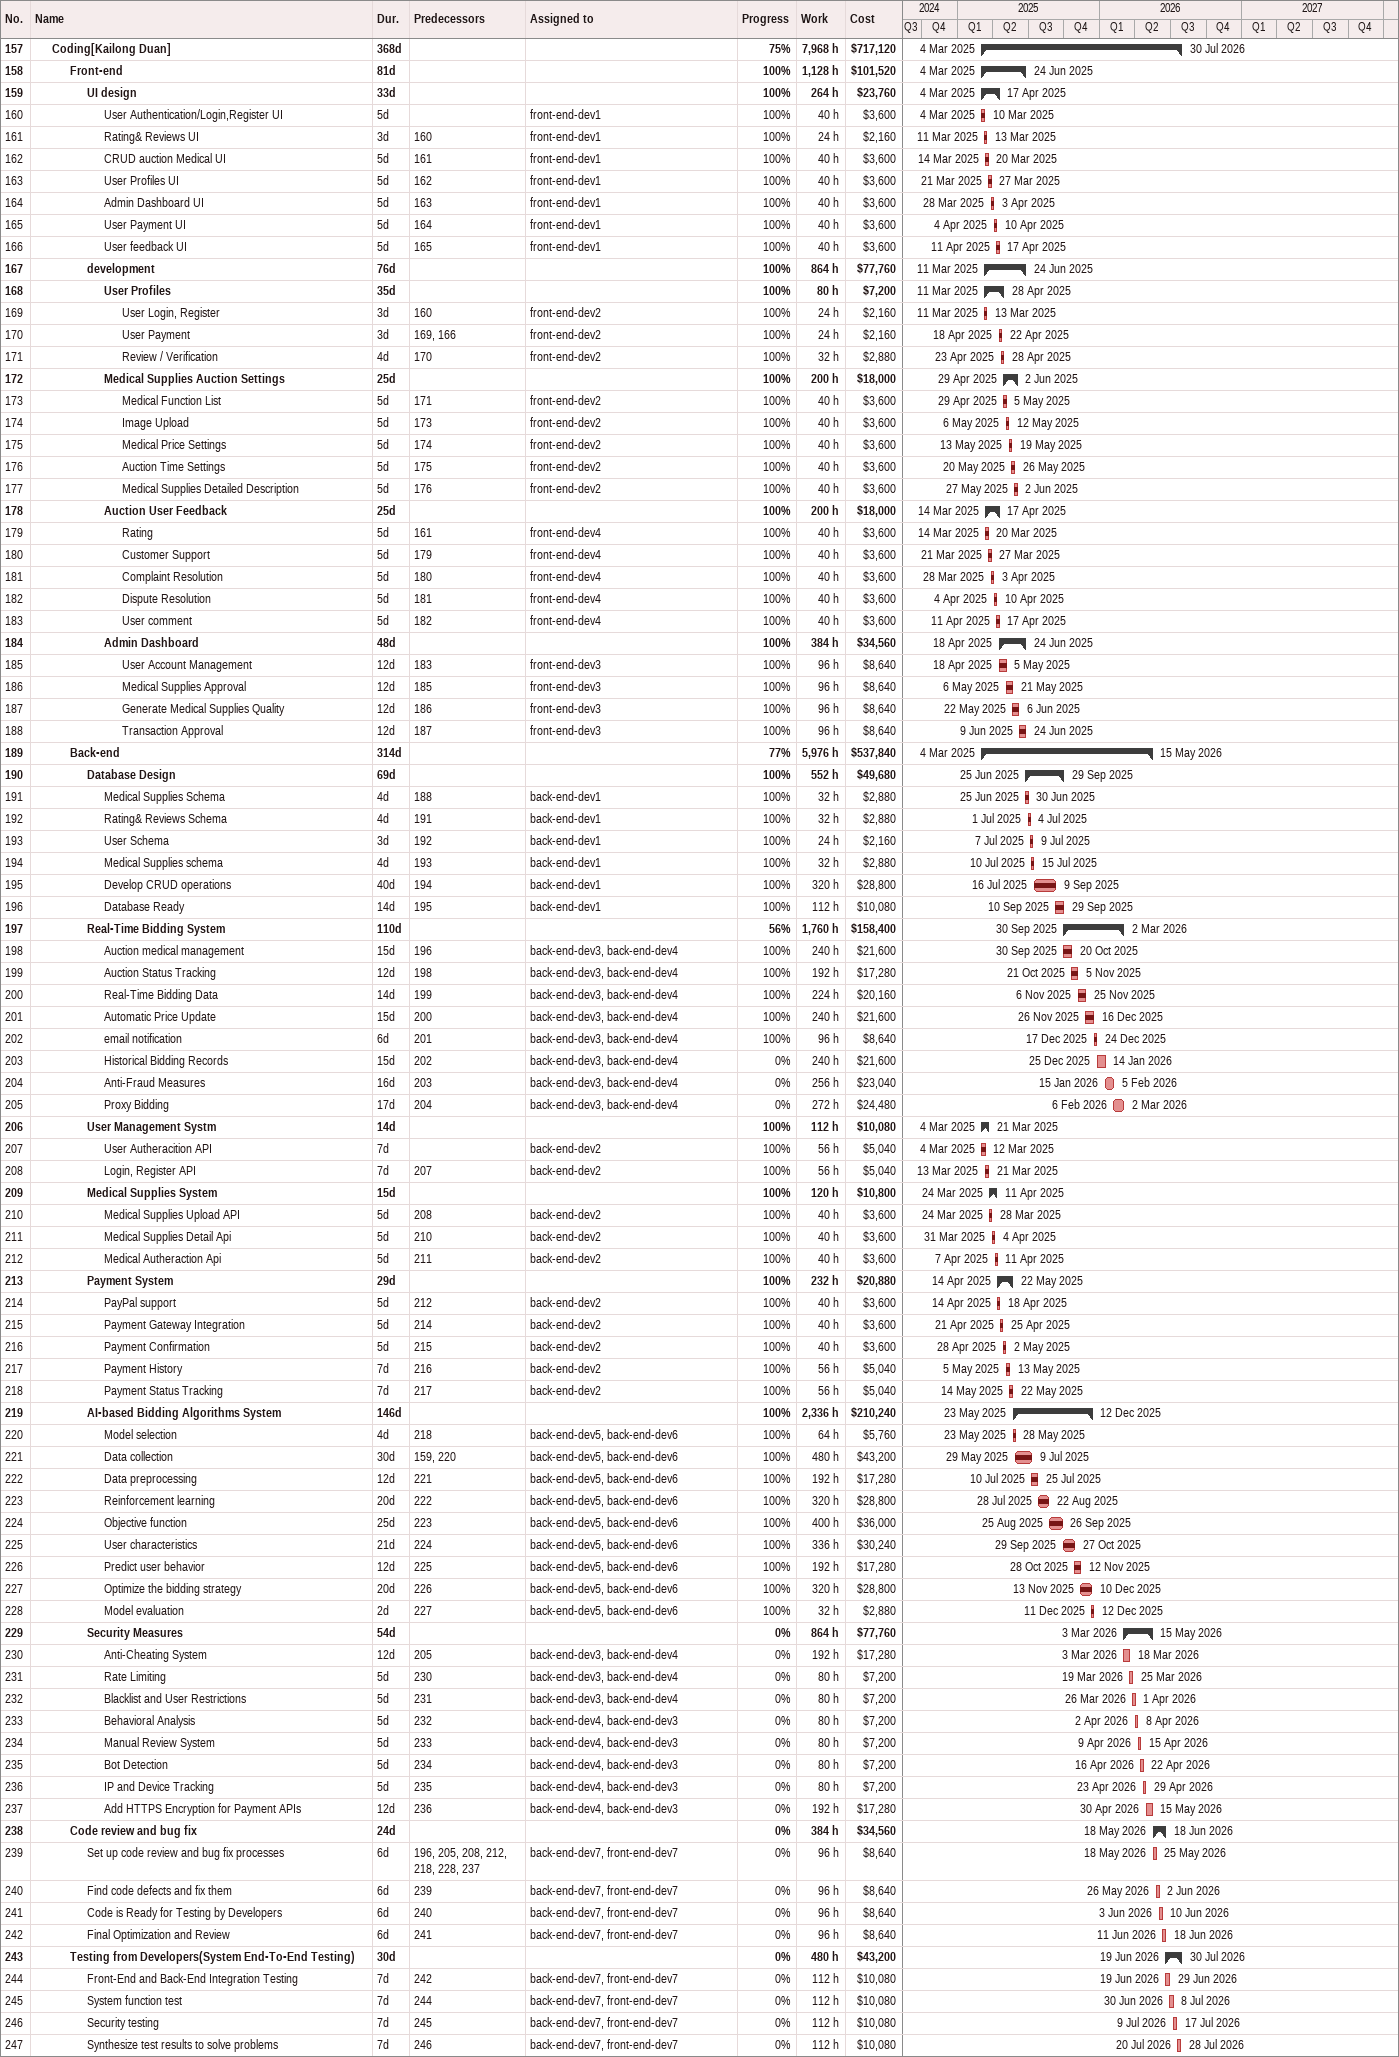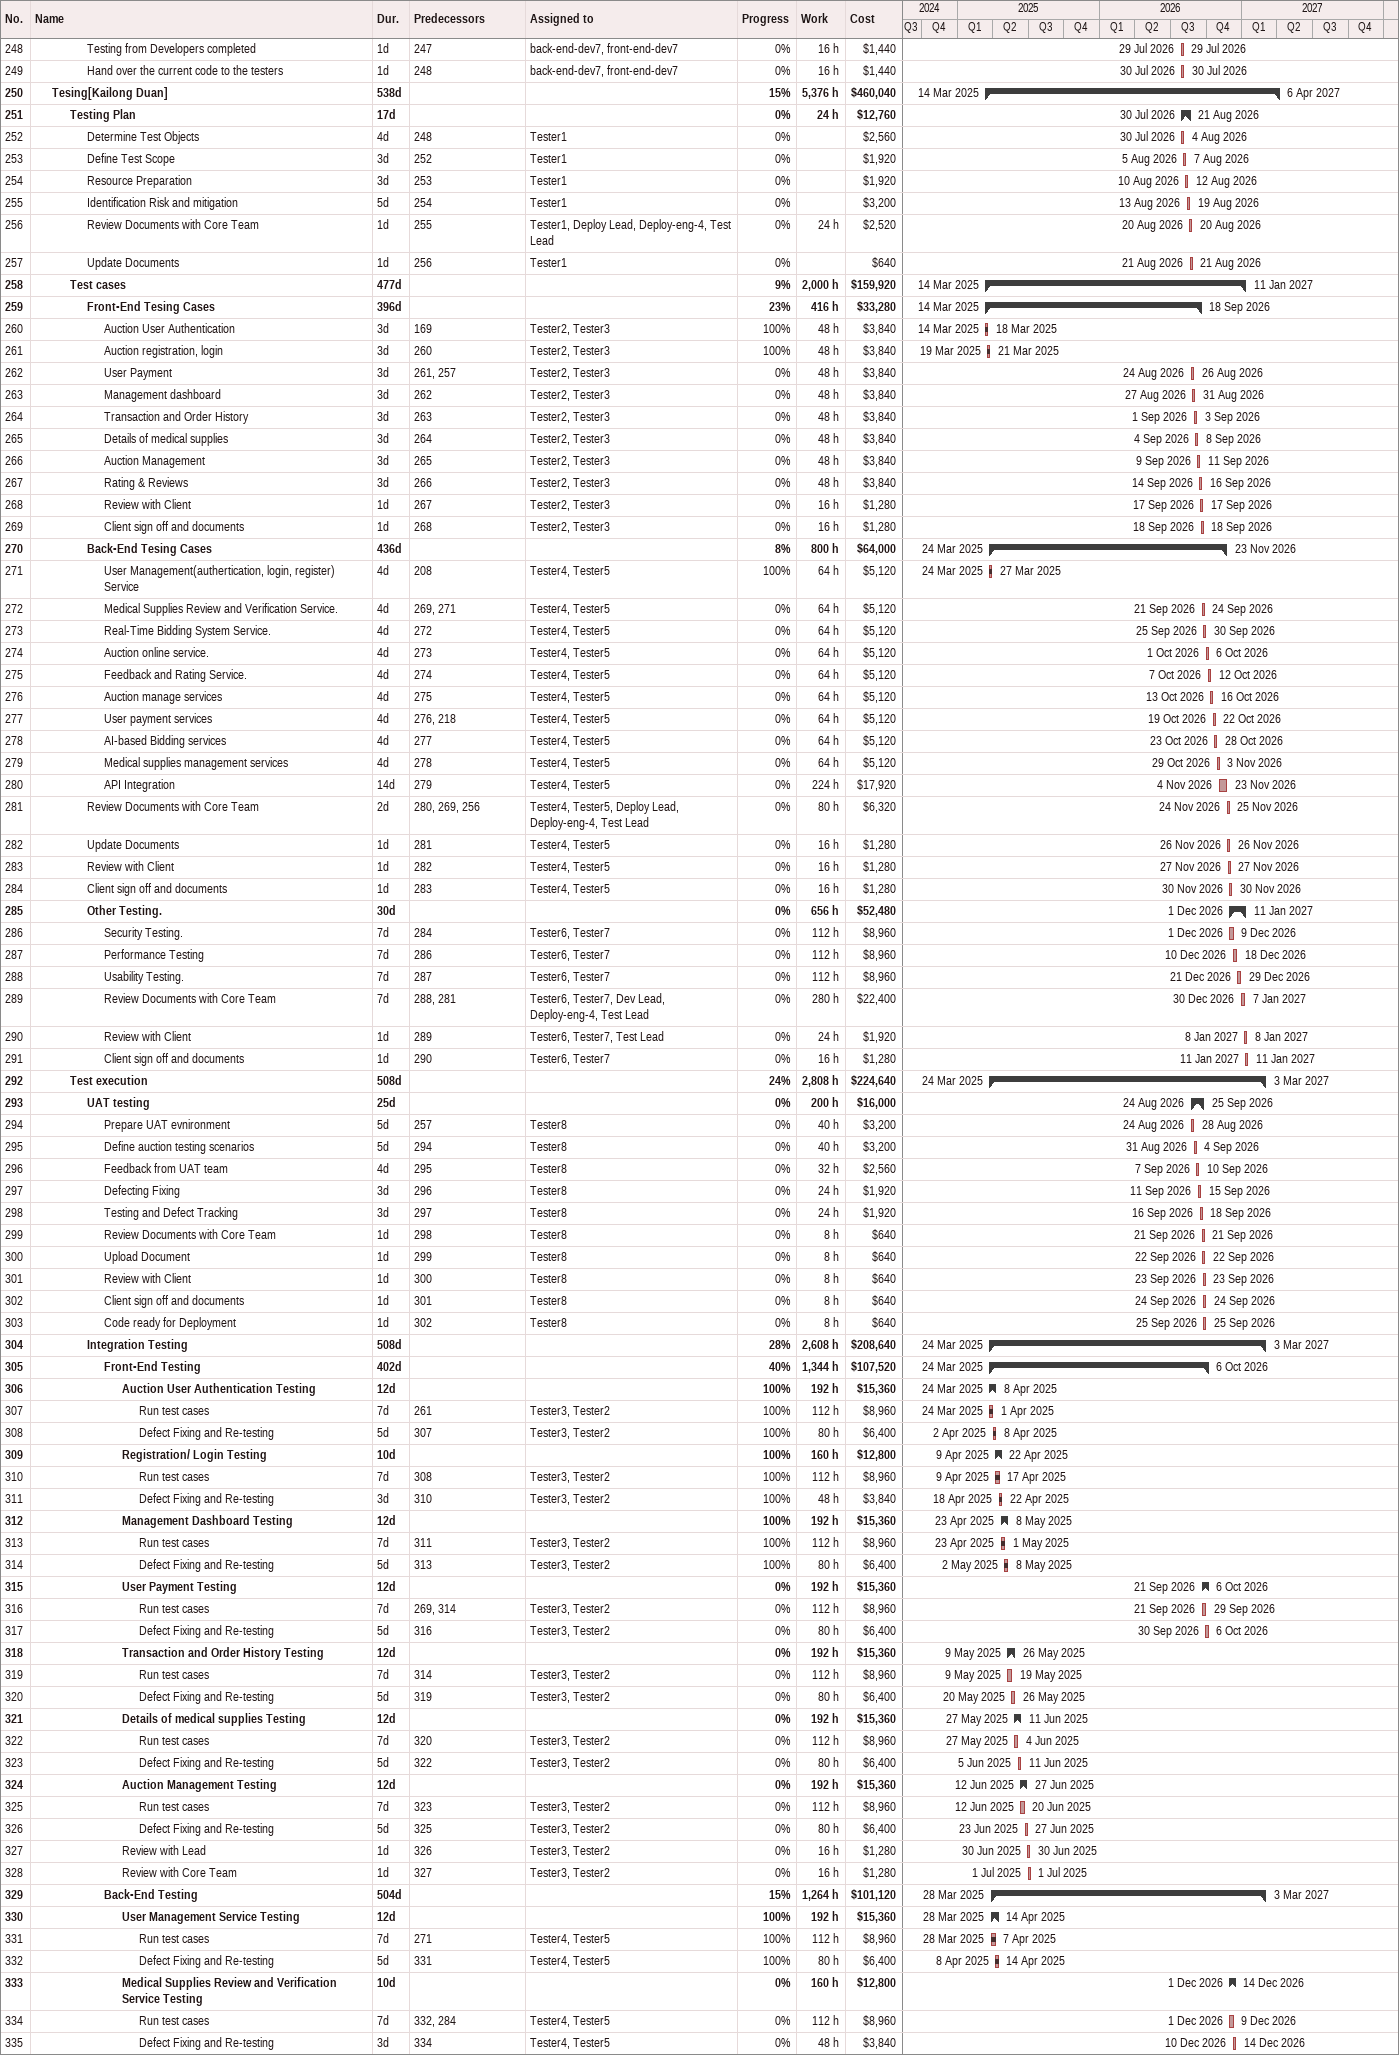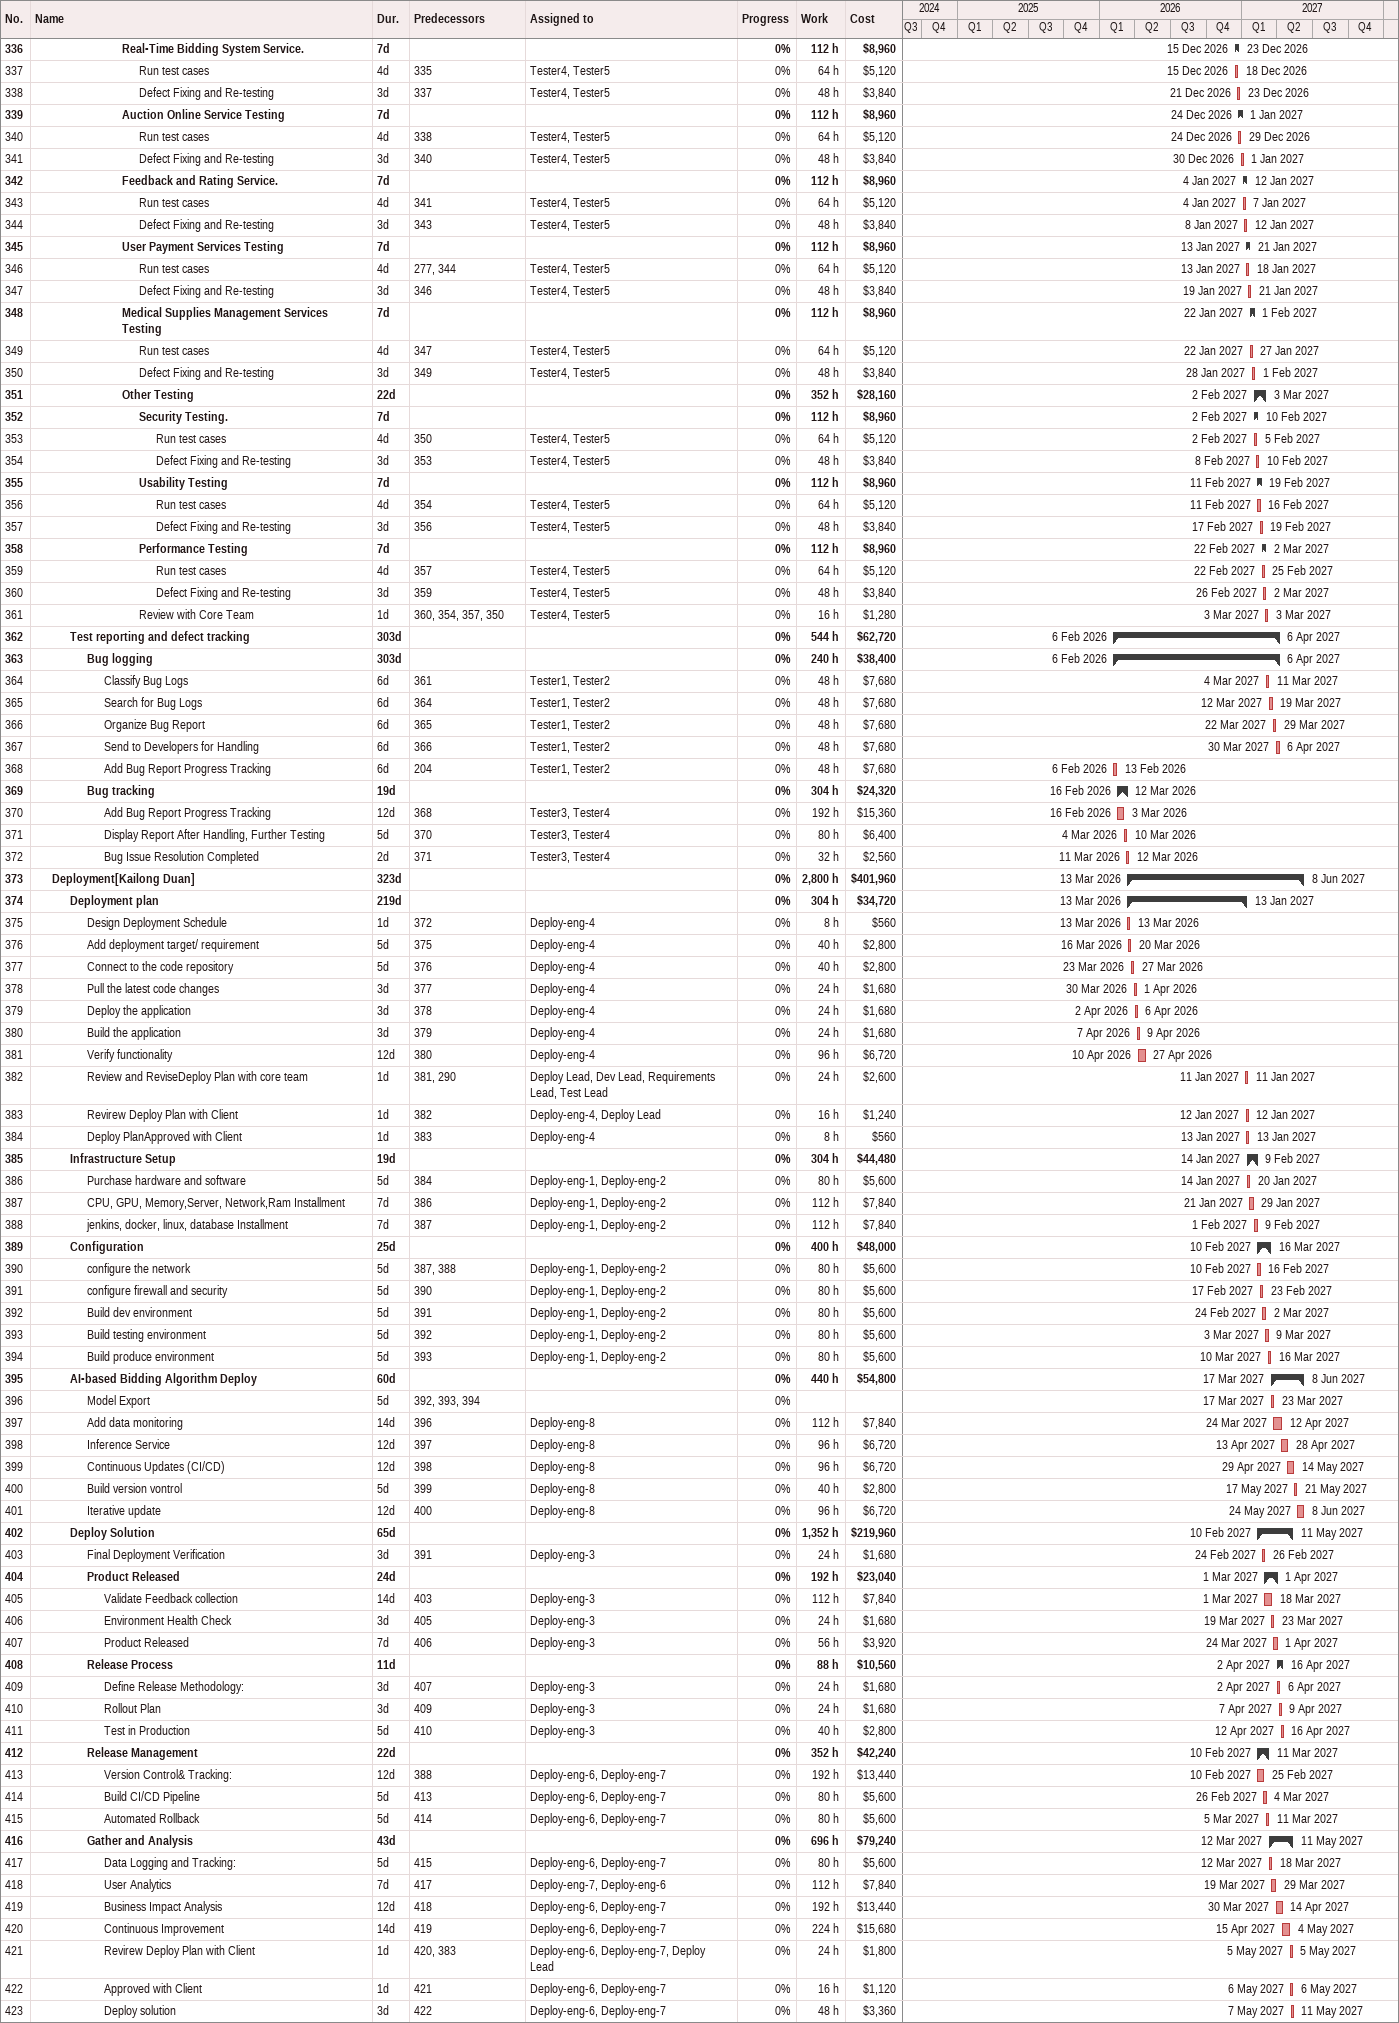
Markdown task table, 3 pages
| ID | Level | Task | Duration | Start | Finish | Predecessors | Resources | % complete | Work (h) | Cost ($) |
|---|---|---|---|---|---|---|---|---|---|---|
| 157 | 2 | **Coding[Kailong Duan]** | 368d | 2025-03-04 | 2026-07-30 |  |  | 75 | 7968 | 717120 |
| 158 | 3 | **Front-end** | 81d | 2025-03-04 | 2025-06-24 |  |  | 100 | 1128 | 101520 |
| 159 | 4 | **UI design** | 33d | 2025-03-04 | 2025-04-17 |  |  | 100 | 264 | 23760 |
| 160 | 5 | User Authentication/Login,Register UI | 5d | 2025-03-04 | 2025-03-10 |  | front-end-dev1 | 100 | 40 | 3600 |
| 161 | 5 | Rating& Reviews UI | 3d | 2025-03-11 | 2025-03-13 | 160 | front-end-dev1 | 100 | 24 | 2160 |
| 162 | 5 | CRUD auction Medical UI | 5d | 2025-03-14 | 2025-03-20 | 161 | front-end-dev1 | 100 | 40 | 3600 |
| 163 | 5 | User Profiles UI | 5d | 2025-03-21 | 2025-03-27 | 162 | front-end-dev1 | 100 | 40 | 3600 |
| 164 | 5 | Admin Dashboard UI | 5d | 2025-03-28 | 2025-04-03 | 163 | front-end-dev1 | 100 | 40 | 3600 |
| 165 | 5 | User Payment UI | 5d | 2025-04-04 | 2025-04-10 | 164 | front-end-dev1 | 100 | 40 | 3600 |
| 166 | 5 | User feedback UI | 5d | 2025-04-11 | 2025-04-17 | 165 | front-end-dev1 | 100 | 40 | 3600 |
| 167 | 4 | **development** | 76d | 2025-03-11 | 2025-06-24 |  |  | 100 | 864 | 77760 |
| 168 | 5 | **User Profiles** | 35d | 2025-03-11 | 2025-04-28 |  |  | 100 | 80 | 7200 |
| 169 | 6 | User Login, Register | 3d | 2025-03-11 | 2025-03-13 | 160 | front-end-dev2 | 100 | 24 | 2160 |
| 170 | 6 | User Payment | 3d | 2025-04-18 | 2025-04-22 | 169, 166 | front-end-dev2 | 100 | 24 | 2160 |
| 171 | 6 | Review / Verification | 4d | 2025-04-23 | 2025-04-28 | 170 | front-end-dev2 | 100 | 32 | 2880 |
| 172 | 5 | **Medical Supplies Auction Settings** | 25d | 2025-04-29 | 2025-06-02 |  |  | 100 | 200 | 18000 |
| 173 | 6 | Medical Function List | 5d | 2025-04-29 | 2025-05-05 | 171 | front-end-dev2 | 100 | 40 | 3600 |
| 174 | 6 | Image Upload | 5d | 2025-05-06 | 2025-05-12 | 173 | front-end-dev2 | 100 | 40 | 3600 |
| 175 | 6 | Medical Price Settings | 5d | 2025-05-13 | 2025-05-19 | 174 | front-end-dev2 | 100 | 40 | 3600 |
| 176 | 6 | Auction Time Settings | 5d | 2025-05-20 | 2025-05-26 | 175 | front-end-dev2 | 100 | 40 | 3600 |
| 177 | 6 | Medical Supplies Detailed Description | 5d | 2025-05-27 | 2025-06-02 | 176 | front-end-dev2 | 100 | 40 | 3600 |
| 178 | 5 | **Auction User Feedback** | 25d | 2025-03-14 | 2025-04-17 |  |  | 100 | 200 | 18000 |
| 179 | 6 | Rating | 5d | 2025-03-14 | 2025-03-20 | 161 | front-end-dev4 | 100 | 40 | 3600 |
| 180 | 6 | Customer Support | 5d | 2025-03-21 | 2025-03-27 | 179 | front-end-dev4 | 100 | 40 | 3600 |
| 181 | 6 | Complaint Resolution | 5d | 2025-03-28 | 2025-04-03 | 180 | front-end-dev4 | 100 | 40 | 3600 |
| 182 | 6 | Dispute Resolution | 5d | 2025-04-04 | 2025-04-10 | 181 | front-end-dev4 | 100 | 40 | 3600 |
| 183 | 6 | User comment | 5d | 2025-04-11 | 2025-04-17 | 182 | front-end-dev4 | 100 | 40 | 3600 |
| 184 | 5 | **Admin Dashboard** | 48d | 2025-04-18 | 2025-06-24 |  |  | 100 | 384 | 34560 |
| 185 | 6 | User Account Management | 12d | 2025-04-18 | 2025-05-05 | 183 | front-end-dev3 | 100 | 96 | 8640 |
| 186 | 6 | Medical Supplies Approval | 12d | 2025-05-06 | 2025-05-21 | 185 | front-end-dev3 | 100 | 96 | 8640 |
| 187 | 6 | Generate Medical Supplies Quality | 12d | 2025-05-22 | 2025-06-06 | 186 | front-end-dev3 | 100 | 96 | 8640 |
| 188 | 6 | Transaction Approval | 12d | 2025-06-09 | 2025-06-24 | 187 | front-end-dev3 | 100 | 96 | 8640 |
| 189 | 3 | **Back-end** | 314d | 2025-03-04 | 2026-05-15 |  |  | 77 | 5976 | 537840 |
| 190 | 4 | **Database Design** | 69d | 2025-06-25 | 2025-09-29 |  |  | 100 | 552 | 49680 |
| 191 | 5 | Medical Supplies Schema | 4d | 2025-06-25 | 2025-06-30 | 188 | back-end-dev1 | 100 | 32 | 2880 |
| 192 | 5 | Rating& Reviews Schema | 4d | 2025-07-01 | 2025-07-04 | 191 | back-end-dev1 | 100 | 32 | 2880 |
| 193 | 5 | User Schema | 3d | 2025-07-07 | 2025-07-09 | 192 | back-end-dev1 | 100 | 24 | 2160 |
| 194 | 5 | Medical Supplies schema | 4d | 2025-07-10 | 2025-07-15 | 193 | back-end-dev1 | 100 | 32 | 2880 |
| 195 | 5 | Develop CRUD operations | 40d | 2025-07-16 | 2025-09-09 | 194 | back-end-dev1 | 100 | 320 | 28800 |
| 196 | 5 | Database Ready | 14d | 2025-09-10 | 2025-09-29 | 195 | back-end-dev1 | 100 | 112 | 10080 |
| 197 | 4 | **Real-Time Bidding System** | 110d | 2025-09-30 | 2026-03-02 |  |  | 56 | 1760 | 158400 |
| 198 | 5 | Auction medical management | 15d | 2025-09-30 | 2025-10-20 | 196 | back-end-dev3, back-end-dev4 | 100 | 240 | 21600 |
| 199 | 5 | Auction Status Tracking | 12d | 2025-10-21 | 2025-11-05 | 198 | back-end-dev3, back-end-dev4 | 100 | 192 | 17280 |
| 200 | 5 | Real-Time Bidding Data | 14d | 2025-11-06 | 2025-11-25 | 199 | back-end-dev3, back-end-dev4 | 100 | 224 | 20160 |
| 201 | 5 | Automatic Price Update | 15d | 2025-11-26 | 2025-12-16 | 200 | back-end-dev3, back-end-dev4 | 100 | 240 | 21600 |
| 202 | 5 | email notification | 6d | 2025-12-17 | 2025-12-24 | 201 | back-end-dev3, back-end-dev4 | 100 | 96 | 8640 |
| 203 | 5 | Historical Bidding Records | 15d | 2025-12-25 | 2026-01-14 | 202 | back-end-dev3, back-end-dev4 | 0 | 240 | 21600 |
| 204 | 5 | Anti-Fraud Measures | 16d | 2026-01-15 | 2026-02-05 | 203 | back-end-dev3, back-end-dev4 | 0 | 256 | 23040 |
| 205 | 5 | Proxy Bidding | 17d | 2026-02-06 | 2026-03-02 | 204 | back-end-dev3, back-end-dev4 | 0 | 272 | 24480 |
| 206 | 4 | **User Management Systm** | 14d | 2025-03-04 | 2025-03-21 |  |  | 100 | 112 | 10080 |
| 207 | 5 | User Autheracition API | 7d | 2025-03-04 | 2025-03-12 |  | back-end-dev2 | 100 | 56 | 5040 |
| 208 | 5 | Login, Register API | 7d | 2025-03-13 | 2025-03-21 | 207 | back-end-dev2 | 100 | 56 | 5040 |
| 209 | 4 | **Medical Supplies System** | 15d | 2025-03-24 | 2025-04-11 |  |  | 100 | 120 | 10800 |
| 210 | 5 | Medical Supplies Upload API | 5d | 2025-03-24 | 2025-03-28 | 208 | back-end-dev2 | 100 | 40 | 3600 |
| 211 | 5 | Medical Supplies Detail Api | 5d | 2025-03-31 | 2025-04-04 | 210 | back-end-dev2 | 100 | 40 | 3600 |
| 212 | 5 | Medical Autheraction Api | 5d | 2025-04-07 | 2025-04-11 | 211 | back-end-dev2 | 100 | 40 | 3600 |
| 213 | 4 | **Payment System** | 29d | 2025-04-14 | 2025-05-22 |  |  | 100 | 232 | 20880 |
| 214 | 5 | PayPal support | 5d | 2025-04-14 | 2025-04-18 | 212 | back-end-dev2 | 100 | 40 | 3600 |
| 215 | 5 | Payment Gateway Integration | 5d | 2025-04-21 | 2025-04-25 | 214 | back-end-dev2 | 100 | 40 | 3600 |
| 216 | 5 | Payment Confirmation | 5d | 2025-04-28 | 2025-05-02 | 215 | back-end-dev2 | 100 | 40 | 3600 |
| 217 | 5 | Payment History | 7d | 2025-05-05 | 2025-05-13 | 216 | back-end-dev2 | 100 | 56 | 5040 |
| 218 | 5 | Payment Status Tracking | 7d | 2025-05-14 | 2025-05-22 | 217 | back-end-dev2 | 100 | 56 | 5040 |
| 219 | 4 | **AI-based Bidding Algorithms System** | 146d | 2025-05-23 | 2025-12-12 |  |  | 100 | 2336 | 210240 |
| 220 | 5 | Model selection | 4d | 2025-05-23 | 2025-05-28 | 218 | back-end-dev5, back-end-dev6 | 100 | 64 | 5760 |
| 221 | 5 | Data collection | 30d | 2025-05-29 | 2025-07-09 | 159, 220 | back-end-dev5, back-end-dev6 | 100 | 480 | 43200 |
| 222 | 5 | Data preprocessing | 12d | 2025-07-10 | 2025-07-25 | 221 | back-end-dev5, back-end-dev6 | 100 | 192 | 17280 |
| 223 | 5 | Reinforcement learning | 20d | 2025-07-28 | 2025-08-22 | 222 | back-end-dev5, back-end-dev6 | 100 | 320 | 28800 |
| 224 | 5 | Objective function | 25d | 2025-08-25 | 2025-09-26 | 223 | back-end-dev5, back-end-dev6 | 100 | 400 | 36000 |
| 225 | 5 | User characteristics | 21d | 2025-09-29 | 2025-10-27 | 224 | back-end-dev5, back-end-dev6 | 100 | 336 | 30240 |
| 226 | 5 | Predict user behavior | 12d | 2025-10-28 | 2025-11-12 | 225 | back-end-dev5, back-end-dev6 | 100 | 192 | 17280 |
| 227 | 5 | Optimize the bidding strategy | 20d | 2025-11-13 | 2025-12-10 | 226 | back-end-dev5, back-end-dev6 | 100 | 320 | 28800 |
| 228 | 5 | Model evaluation | 2d | 2025-12-11 | 2025-12-12 | 227 | back-end-dev5, back-end-dev6 | 100 | 32 | 2880 |
| 229 | 4 | **Security Measures** | 54d | 2026-03-03 | 2026-05-15 |  |  | 0 | 864 | 77760 |
| 230 | 5 | Anti-Cheating System | 12d | 2026-03-03 | 2026-03-18 | 205 | back-end-dev3, back-end-dev4 | 0 | 192 | 17280 |
| 231 | 5 | Rate Limiting | 5d | 2026-03-19 | 2026-03-25 | 230 | back-end-dev3, back-end-dev4 | 0 | 80 | 7200 |
| 232 | 5 | Blacklist and User Restrictions | 5d | 2026-03-26 | 2026-04-01 | 231 | back-end-dev3, back-end-dev4 | 0 | 80 | 7200 |
| 233 | 5 | Behavioral Analysis | 5d | 2026-04-02 | 2026-04-08 | 232 | back-end-dev4, back-end-dev3 | 0 | 80 | 7200 |
| 234 | 5 | Manual Review System | 5d | 2026-04-09 | 2026-04-15 | 233 | back-end-dev4, back-end-dev3 | 0 | 80 | 7200 |
| 235 | 5 | Bot Detection | 5d | 2026-04-16 | 2026-04-22 | 234 | back-end-dev4, back-end-dev3 | 0 | 80 | 7200 |
| 236 | 5 | IP and Device Tracking | 5d | 2026-04-23 | 2026-04-29 | 235 | back-end-dev4, back-end-dev3 | 0 | 80 | 7200 |
| 237 | 5 | Add HTTPS Encryption for Payment APIs | 12d | 2026-04-30 | 2026-05-15 | 236 | back-end-dev4, back-end-dev3 | 0 | 192 | 17280 |
| 238 | 3 | **Code review and bug fix** | 24d | 2026-05-18 | 2026-06-18 |  |  | 0 | 384 | 34560 |
| 239 | 4 | Set up code review and bug fix processes | 6d | 2026-05-18 | 2026-05-25 | 196, 205, 208, 212, 218, 228, 237 | back-end-dev7, front-end-dev7 | 0 | 96 | 8640 |
| 240 | 4 | Find code defects and fix them | 6d | 2026-05-26 | 2026-06-02 | 239 | back-end-dev7, front-end-dev7 | 0 | 96 | 8640 |
| 241 | 4 | Code is Ready for Testing by Developers | 6d | 2026-06-03 | 2026-06-10 | 240 | back-end-dev7, front-end-dev7 | 0 | 96 | 8640 |
| 242 | 4 | Final Optimization and Review | 6d | 2026-06-11 | 2026-06-18 | 241 | back-end-dev7, front-end-dev7 | 0 | 96 | 8640 |
| 243 | 3 | **Testing from Developers(System End-To-End Testing)** | 30d | 2026-06-19 | 2026-07-30 |  |  | 0 | 480 | 43200 |
| 244 | 4 | Front-End and Back-End Integration Testing | 7d | 2026-06-19 | 2026-06-29 | 242 | back-end-dev7, front-end-dev7 | 0 | 112 | 10080 |
| 245 | 4 | System function test | 7d | 2026-06-30 | 2026-07-08 | 244 | back-end-dev7, front-end-dev7 | 0 | 112 | 10080 |
| 246 | 4 | Security testing | 7d | 2026-07-09 | 2026-07-17 | 245 | back-end-dev7, front-end-dev7 | 0 | 112 | 10080 |
| 247 | 4 | Synthesize test results to solve problems | 7d | 2026-07-20 | 2026-07-28 | 246 | back-end-dev7, front-end-dev7 | 0 | 112 | 10080 |
| 248 | 4 | Testing from Developers completed | 1d | 2026-07-29 | 2026-07-29 | 247 | back-end-dev7, front-end-dev7 | 0 | 16 | 1440 |
| 249 | 4 | Hand over the current code to the testers | 1d | 2026-07-30 | 2026-07-30 | 248 | back-end-dev7, front-end-dev7 | 0 | 16 | 1440 |
| 250 | 2 | **Tesing[Kailong Duan]** | 538d | 2025-03-14 | 2027-04-06 |  |  | 15 | 5376 | 460040 |
| 251 | 3 | **Testing Plan** | 17d | 2026-07-30 | 2026-08-21 |  |  | 0 | 24 | 12760 |
| 252 | 4 | Determine Test Objects | 4d | 2026-07-30 | 2026-08-04 | 248 | Tester1 | 0 |  | 2560 |
| 253 | 4 | Define Test Scope | 3d | 2026-08-05 | 2026-08-07 | 252 | Tester1 | 0 |  | 1920 |
| 254 | 4 | Resource Preparation | 3d | 2026-08-10 | 2026-08-12 | 253 | Tester1 | 0 |  | 1920 |
| 255 | 4 | Identification Risk and mitigation | 5d | 2026-08-13 | 2026-08-19 | 254 | Tester1 | 0 |  | 3200 |
| 256 | 4 | Review Documents with Core Team | 1d | 2026-08-20 | 2026-08-20 | 255 | Tester1, Deploy Lead, Deploy-eng-4, Test Lead | 0 | 24 | 2520 |
| 257 | 4 | Update Documents | 1d | 2026-08-21 | 2026-08-21 | 256 | Tester1 | 0 |  | 640 |
| 258 | 3 | **Test cases** | 477d | 2025-03-14 | 2027-01-11 |  |  | 9 | 2000 | 159920 |
| 259 | 4 | **Front-End Tesing Cases** | 396d | 2025-03-14 | 2026-09-18 |  |  | 23 | 416 | 33280 |
| 260 | 5 | Auction User Authentication | 3d | 2025-03-14 | 2025-03-18 | 169 | Tester2, Tester3 | 100 | 48 | 3840 |
| 261 | 5 | Auction registration, login | 3d | 2025-03-19 | 2025-03-21 | 260 | Tester2, Tester3 | 100 | 48 | 3840 |
| 262 | 5 | User Payment | 3d | 2026-08-24 | 2026-08-26 | 261, 257 | Tester2, Tester3 | 0 | 48 | 3840 |
| 263 | 5 | Management dashboard | 3d | 2026-08-27 | 2026-08-31 | 262 | Tester2, Tester3 | 0 | 48 | 3840 |
| 264 | 5 | Transaction and Order History | 3d | 2026-09-01 | 2026-09-03 | 263 | Tester2, Tester3 | 0 | 48 | 3840 |
| 265 | 5 | Details of medical supplies | 3d | 2026-09-04 | 2026-09-08 | 264 | Tester2, Tester3 | 0 | 48 | 3840 |
| 266 | 5 | Auction Management | 3d | 2026-09-09 | 2026-09-11 | 265 | Tester2, Tester3 | 0 | 48 | 3840 |
| 267 | 5 | Rating & Reviews | 3d | 2026-09-14 | 2026-09-16 | 266 | Tester2, Tester3 | 0 | 48 | 3840 |
| 268 | 5 | Review with Client | 1d | 2026-09-17 | 2026-09-17 | 267 | Tester2, Tester3 | 0 | 16 | 1280 |
| 269 | 5 | Client sign off and documents | 1d | 2026-09-18 | 2026-09-18 | 268 | Tester2, Tester3 | 0 | 16 | 1280 |
| 270 | 4 | **Back-End Tesing Cases** | 436d | 2025-03-24 | 2026-11-23 |  |  | 8 | 800 | 64000 |
| 271 | 5 | User Management(authertication, login, register) Service | 4d | 2025-03-24 | 2025-03-27 | 208 | Tester4, Tester5 | 100 | 64 | 5120 |
| 272 | 5 | Medical Supplies Review and Verification Service. | 4d | 2026-09-21 | 2026-09-24 | 269, 271 | Tester4, Tester5 | 0 | 64 | 5120 |
| 273 | 5 | Real-Time Bidding System Service. | 4d | 2026-09-25 | 2026-09-30 | 272 | Tester4, Tester5 | 0 | 64 | 5120 |
| 274 | 5 | Auction online service. | 4d | 2026-10-01 | 2026-10-06 | 273 | Tester4, Tester5 | 0 | 64 | 5120 |
| 275 | 5 | Feedback and Rating Service. | 4d | 2026-10-07 | 2026-10-12 | 274 | Tester4, Tester5 | 0 | 64 | 5120 |
| 276 | 5 | Auction manage services | 4d | 2026-10-13 | 2026-10-16 | 275 | Tester4, Tester5 | 0 | 64 | 5120 |
| 277 | 5 | User payment services | 4d | 2026-10-19 | 2026-10-22 | 276, 218 | Tester4, Tester5 | 0 | 64 | 5120 |
| 278 | 5 | AI-based Bidding services | 4d | 2026-10-23 | 2026-10-28 | 277 | Tester4, Tester5 | 0 | 64 | 5120 |
| 279 | 5 | Medical supplies management services | 4d | 2026-10-29 | 2026-11-03 | 278 | Tester4, Tester5 | 0 | 64 | 5120 |
| 280 | 5 | API Integration | 14d | 2026-11-04 | 2026-11-23 | 279 | Tester4, Tester5 | 0 | 224 | 17920 |
| 281 | 4 | Review Documents with Core Team | 2d | 2026-11-24 | 2026-11-25 | 280, 269, 256 | Tester4, Tester5, Deploy Lead, Deploy-eng-4, Test Lead | 0 | 80 | 6320 |
| 282 | 4 | Update Documents | 1d | 2026-11-26 | 2026-11-26 | 281 | Tester4, Tester5 | 0 | 16 | 1280 |
| 283 | 4 | Review with Client | 1d | 2026-11-27 | 2026-11-27 | 282 | Tester4, Tester5 | 0 | 16 | 1280 |
| 284 | 4 | Client sign off and documents | 1d | 2026-11-30 | 2026-11-30 | 283 | Tester4, Tester5 | 0 | 16 | 1280 |
| 285 | 4 | **Other Testing.** | 30d | 2026-12-01 | 2027-01-11 |  |  | 0 | 656 | 52480 |
| 286 | 5 | Security Testing. | 7d | 2026-12-01 | 2026-12-09 | 284 | Tester6, Tester7 | 0 | 112 | 8960 |
| 287 | 5 | Performance Testing | 7d | 2026-12-10 | 2026-12-18 | 286 | Tester6, Tester7 | 0 | 112 | 8960 |
| 288 | 5 | Usability Testing. | 7d | 2026-12-21 | 2026-12-29 | 287 | Tester6, Tester7 | 0 | 112 | 8960 |
| 289 | 5 | Review Documents with Core Team | 7d | 2026-12-30 | 2027-01-07 | 288, 281 | Tester6, Tester7, Dev Lead, Deploy-eng-4, Test Lead | 0 | 280 | 22400 |
| 290 | 5 | Review with Client | 1d | 2027-01-08 | 2027-01-08 | 289 | Tester6, Tester7, Test Lead | 0 | 24 | 1920 |
| 291 | 5 | Client sign off and documents | 1d | 2027-01-11 | 2027-01-11 | 290 | Tester6, Tester7 | 0 | 16 | 1280 |
| 292 | 3 | **Test execution** | 508d | 2025-03-24 | 2027-03-03 |  |  | 24 | 2808 | 224640 |
| 293 | 4 | **UAT testing** | 25d | 2026-08-24 | 2026-09-25 |  |  | 0 | 200 | 16000 |
| 294 | 5 | Prepare UAT evnironment | 5d | 2026-08-24 | 2026-08-28 | 257 | Tester8 | 0 | 40 | 3200 |
| 295 | 5 | Define auction testing scenarios | 5d | 2026-08-31 | 2026-09-04 | 294 | Tester8 | 0 | 40 | 3200 |
| 296 | 5 | Feedback from UAT team | 4d | 2026-09-07 | 2026-09-10 | 295 | Tester8 | 0 | 32 | 2560 |
| 297 | 5 | Defecting Fixing | 3d | 2026-09-11 | 2026-09-15 | 296 | Tester8 | 0 | 24 | 1920 |
| 298 | 5 | Testing and Defect Tracking | 3d | 2026-09-16 | 2026-09-18 | 297 | Tester8 | 0 | 24 | 1920 |
| 299 | 5 | Review Documents with Core Team | 1d | 2026-09-21 | 2026-09-21 | 298 | Tester8 | 0 | 8 | 640 |
| 300 | 5 | Upload Document | 1d | 2026-09-22 | 2026-09-22 | 299 | Tester8 | 0 | 8 | 640 |
| 301 | 5 | Review with Client | 1d | 2026-09-23 | 2026-09-23 | 300 | Tester8 | 0 | 8 | 640 |
| 302 | 5 | Client sign off and documents | 1d | 2026-09-24 | 2026-09-24 | 301 | Tester8 | 0 | 8 | 640 |
| 303 | 5 | Code ready for Deployment | 1d | 2026-09-25 | 2026-09-25 | 302 | Tester8 | 0 | 8 | 640 |
| 304 | 4 | **Integration Testing** | 508d | 2025-03-24 | 2027-03-03 |  |  | 28 | 2608 | 208640 |
| 305 | 5 | **Front-End Testing** | 402d | 2025-03-24 | 2026-10-06 |  |  | 40 | 1344 | 107520 |
| 306 | 6 | **Auction User Authentication Testing** | 12d | 2025-03-24 | 2025-04-08 |  |  | 100 | 192 | 15360 |
| 307 | 7 | Run test cases | 7d | 2025-03-24 | 2025-04-01 | 261 | Tester3, Tester2 | 100 | 112 | 8960 |
| 308 | 7 | Defect Fixing and Re-testing | 5d | 2025-04-02 | 2025-04-08 | 307 | Tester3, Tester2 | 100 | 80 | 6400 |
| 309 | 6 | **Registration/ Login Testing** | 10d | 2025-04-09 | 2025-04-22 |  |  | 100 | 160 | 12800 |
| 310 | 7 | Run test cases | 7d | 2025-04-09 | 2025-04-17 | 308 | Tester3, Tester2 | 100 | 112 | 8960 |
| 311 | 7 | Defect Fixing and Re-testing | 3d | 2025-04-18 | 2025-04-22 | 310 | Tester3, Tester2 | 100 | 48 | 3840 |
| 312 | 6 | **Management Dashboard Testing** | 12d | 2025-04-23 | 2025-05-08 |  |  | 100 | 192 | 15360 |
| 313 | 7 | Run test cases | 7d | 2025-04-23 | 2025-05-01 | 311 | Tester3, Tester2 | 100 | 112 | 8960 |
| 314 | 7 | Defect Fixing and Re-testing | 5d | 2025-05-02 | 2025-05-08 | 313 | Tester3, Tester2 | 100 | 80 | 6400 |
| 315 | 6 | **User Payment Testing** | 12d | 2026-09-21 | 2026-10-06 |  |  | 0 | 192 | 15360 |
| 316 | 7 | Run test cases | 7d | 2026-09-21 | 2026-09-29 | 269, 314 | Tester3, Tester2 | 0 | 112 | 8960 |
| 317 | 7 | Defect Fixing and Re-testing | 5d | 2026-09-30 | 2026-10-06 | 316 | Tester3, Tester2 | 0 | 80 | 6400 |
| 318 | 6 | **Transaction and Order History Testing** | 12d | 2025-05-09 | 2025-05-26 |  |  | 0 | 192 | 15360 |
| 319 | 7 | Run test cases | 7d | 2025-05-09 | 2025-05-19 | 314 | Tester3, Tester2 | 0 | 112 | 8960 |
| 320 | 7 | Defect Fixing and Re-testing | 5d | 2025-05-20 | 2025-05-26 | 319 | Tester3, Tester2 | 0 | 80 | 6400 |
| 321 | 6 | **Details of medical supplies Testing** | 12d | 2025-05-27 | 2025-06-11 |  |  | 0 | 192 | 15360 |
| 322 | 7 | Run test cases | 7d | 2025-05-27 | 2025-06-04 | 320 | Tester3, Tester2 | 0 | 112 | 8960 |
| 323 | 7 | Defect Fixing and Re-testing | 5d | 2025-06-05 | 2025-06-11 | 322 | Tester3, Tester2 | 0 | 80 | 6400 |
| 324 | 6 | **Auction Management Testing** | 12d | 2025-06-12 | 2025-06-27 |  |  | 0 | 192 | 15360 |
| 325 | 7 | Run test cases | 7d | 2025-06-12 | 2025-06-20 | 323 | Tester3, Tester2 | 0 | 112 | 8960 |
| 326 | 7 | Defect Fixing and Re-testing | 5d | 2025-06-23 | 2025-06-27 | 325 | Tester3, Tester2 | 0 | 80 | 6400 |
| 327 | 6 | Review with Lead | 1d | 2025-06-30 | 2025-06-30 | 326 | Tester3, Tester2 | 0 | 16 | 1280 |
| 328 | 6 | Review with Core Team | 1d | 2025-07-01 | 2025-07-01 | 327 | Tester3, Tester2 | 0 | 16 | 1280 |
| 329 | 5 | **Back-End Testing** | 504d | 2025-03-28 | 2027-03-03 |  |  | 15 | 1264 | 101120 |
| 330 | 6 | **User Management Service Testing** | 12d | 2025-03-28 | 2025-04-14 |  |  | 100 | 192 | 15360 |
| 331 | 7 | Run test cases | 7d | 2025-03-28 | 2025-04-07 | 271 | Tester4, Tester5 | 100 | 112 | 8960 |
| 332 | 7 | Defect Fixing and Re-testing | 5d | 2025-04-08 | 2025-04-14 | 331 | Tester4, Tester5 | 100 | 80 | 6400 |
| 333 | 6 | **Medical Supplies Review and Verification Service Testing** | 10d | 2026-12-01 | 2026-12-14 |  |  | 0 | 160 | 12800 |
| 334 | 7 | Run test cases | 7d | 2026-12-01 | 2026-12-09 | 332, 284 | Tester4, Tester5 | 0 | 112 | 8960 |
| 335 | 7 | Defect Fixing and Re-testing | 3d | 2026-12-10 | 2026-12-14 | 334 | Tester4, Tester5 | 0 | 48 | 3840 |
| 336 | 6 | **Real-Time Bidding System Service.** | 7d | 2026-12-15 | 2026-12-23 |  |  | 0 | 112 | 8960 |
| 337 | 7 | Run test cases | 4d | 2026-12-15 | 2026-12-18 | 335 | Tester4, Tester5 | 0 | 64 | 5120 |
| 338 | 7 | Defect Fixing and Re-testing | 3d | 2026-12-21 | 2026-12-23 | 337 | Tester4, Tester5 | 0 | 48 | 3840 |
| 339 | 6 | **Auction Online Service Testing** | 7d | 2026-12-24 | 2027-01-01 |  |  | 0 | 112 | 8960 |
| 340 | 7 | Run test cases | 4d | 2026-12-24 | 2026-12-29 | 338 | Tester4, Tester5 | 0 | 64 | 5120 |
| 341 | 7 | Defect Fixing and Re-testing | 3d | 2026-12-30 | 2027-01-01 | 340 | Tester4, Tester5 | 0 | 48 | 3840 |
| 342 | 6 | **Feedback and Rating Service.** | 7d | 2027-01-04 | 2027-01-12 |  |  | 0 | 112 | 8960 |
| 343 | 7 | Run test cases | 4d | 2027-01-04 | 2027-01-07 | 341 | Tester4, Tester5 | 0 | 64 | 5120 |
| 344 | 7 | Defect Fixing and Re-testing | 3d | 2027-01-08 | 2027-01-12 | 343 | Tester4, Tester5 | 0 | 48 | 3840 |
| 345 | 6 | **User Payment Services Testing** | 7d | 2027-01-13 | 2027-01-21 |  |  | 0 | 112 | 8960 |
| 346 | 7 | Run test cases | 4d | 2027-01-13 | 2027-01-18 | 277, 344 | Tester4, Tester5 | 0 | 64 | 5120 |
| 347 | 7 | Defect Fixing and Re-testing | 3d | 2027-01-19 | 2027-01-21 | 346 | Tester4, Tester5 | 0 | 48 | 3840 |
| 348 | 6 | **Medical Supplies Management Services Testing** | 7d | 2027-01-22 | 2027-02-01 |  |  | 0 | 112 | 8960 |
| 349 | 7 | Run test cases | 4d | 2027-01-22 | 2027-01-27 | 347 | Tester4, Tester5 | 0 | 64 | 5120 |
| 350 | 7 | Defect Fixing and Re-testing | 3d | 2027-01-28 | 2027-02-01 | 349 | Tester4, Tester5 | 0 | 48 | 3840 |
| 351 | 6 | **Other Testing** | 22d | 2027-02-02 | 2027-03-03 |  |  | 0 | 352 | 28160 |
| 352 | 7 | **Security Testing.** | 7d | 2027-02-02 | 2027-02-10 |  |  | 0 | 112 | 8960 |
| 353 | 8 | Run test cases | 4d | 2027-02-02 | 2027-02-05 | 350 | Tester4, Tester5 | 0 | 64 | 5120 |
| 354 | 8 | Defect Fixing and Re-testing | 3d | 2027-02-08 | 2027-02-10 | 353 | Tester4, Tester5 | 0 | 48 | 3840 |
| 355 | 7 | **Usability Testing** | 7d | 2027-02-11 | 2027-02-19 |  |  | 0 | 112 | 8960 |
| 356 | 8 | Run test cases | 4d | 2027-02-11 | 2027-02-16 | 354 | Tester4, Tester5 | 0 | 64 | 5120 |
| 357 | 8 | Defect Fixing and Re-testing | 3d | 2027-02-17 | 2027-02-19 | 356 | Tester4, Tester5 | 0 | 48 | 3840 |
| 358 | 7 | **Performance Testing** | 7d | 2027-02-22 | 2027-03-02 |  |  | 0 | 112 | 8960 |
| 359 | 8 | Run test cases | 4d | 2027-02-22 | 2027-02-25 | 357 | Tester4, Tester5 | 0 | 64 | 5120 |
| 360 | 8 | Defect Fixing and Re-testing | 3d | 2027-02-26 | 2027-03-02 | 359 | Tester4, Tester5 | 0 | 48 | 3840 |
| 361 | 7 | Review with Core Team | 1d | 2027-03-03 | 2027-03-03 | 360, 354, 357, 350 | Tester4, Tester5 | 0 | 16 | 1280 |
| 362 | 3 | **Test reporting and defect tracking** | 303d | 2026-02-06 | 2027-04-06 |  |  | 0 | 544 | 62720 |
| 363 | 4 | **Bug logging** | 303d | 2026-02-06 | 2027-04-06 |  |  | 0 | 240 | 38400 |
| 364 | 5 | Classify Bug Logs | 6d | 2027-03-04 | 2027-03-11 | 361 | Tester1, Tester2 | 0 | 48 | 7680 |
| 365 | 5 | Search for Bug Logs | 6d | 2027-03-12 | 2027-03-19 | 364 | Tester1, Tester2 | 0 | 48 | 7680 |
| 366 | 5 | Organize Bug Report | 6d | 2027-03-22 | 2027-03-29 | 365 | Tester1, Tester2 | 0 | 48 | 7680 |
| 367 | 5 | Send to Developers for Handling | 6d | 2027-03-30 | 2027-04-06 | 366 | Tester1, Tester2 | 0 | 48 | 7680 |
| 368 | 5 | Add Bug Report Progress Tracking | 6d | 2026-02-06 | 2026-02-13 | 204 | Tester1, Tester2 | 0 | 48 | 7680 |
| 369 | 4 | **Bug tracking** | 19d | 2026-02-16 | 2026-03-12 |  |  | 0 | 304 | 24320 |
| 370 | 5 | Add Bug Report Progress Tracking | 12d | 2026-02-16 | 2026-03-03 | 368 | Tester3, Tester4 | 0 | 192 | 15360 |
| 371 | 5 | Display Report After Handling, Further Testing | 5d | 2026-03-04 | 2026-03-10 | 370 | Tester3, Tester4 | 0 | 80 | 6400 |
| 372 | 5 | Bug Issue Resolution Completed | 2d | 2026-03-11 | 2026-03-12 | 371 | Tester3, Tester4 | 0 | 32 | 2560 |
| 373 | 2 | **Deployment[Kailong Duan]** | 323d | 2026-03-13 | 2027-06-08 |  |  | 0 | 2800 | 401960 |
| 374 | 3 | **Deployment plan** | 219d | 2026-03-13 | 2027-01-13 |  |  | 0 | 304 | 34720 |
| 375 | 4 | Design Deployment Schedule | 1d | 2026-03-13 | 2026-03-13 | 372 | Deploy-eng-4 | 0 | 8 | 560 |
| 376 | 4 | Add deployment target/ requirement | 5d | 2026-03-16 | 2026-03-20 | 375 | Deploy-eng-4 | 0 | 40 | 2800 |
| 377 | 4 | Connect to the code repository | 5d | 2026-03-23 | 2026-03-27 | 376 | Deploy-eng-4 | 0 | 40 | 2800 |
| 378 | 4 | Pull the latest code changes | 3d | 2026-03-30 | 2026-04-01 | 377 | Deploy-eng-4 | 0 | 24 | 1680 |
| 379 | 4 | Deploy the application | 3d | 2026-04-02 | 2026-04-06 | 378 | Deploy-eng-4 | 0 | 24 | 1680 |
| 380 | 4 | Build the application | 3d | 2026-04-07 | 2026-04-09 | 379 | Deploy-eng-4 | 0 | 24 | 1680 |
| 381 | 4 | Verify functionality | 12d | 2026-04-10 | 2026-04-27 | 380 | Deploy-eng-4 | 0 | 96 | 6720 |
| 382 | 4 | Review and ReviseDeploy Plan with core team | 1d | 2027-01-11 | 2027-01-11 | 381, 290 | Deploy Lead, Dev Lead, Requirements Lead, Test Lead | 0 | 24 | 2600 |
| 383 | 4 | Revirew Deploy Plan with Client | 1d | 2027-01-12 | 2027-01-12 | 382 | Deploy-eng-4, Deploy Lead | 0 | 16 | 1240 |
| 384 | 4 | Deploy PlanApproved with Client | 1d | 2027-01-13 | 2027-01-13 | 383 | Deploy-eng-4 | 0 | 8 | 560 |
| 385 | 3 | **Infrastructure Setup** | 19d | 2027-01-14 | 2027-02-09 |  |  | 0 | 304 | 44480 |
| 386 | 4 | Purchase hardware and software | 5d | 2027-01-14 | 2027-01-20 | 384 | Deploy-eng-1, Deploy-eng-2 | 0 | 80 | 5600 |
| 387 | 4 | CPU, GPU, Memory,Server, Network,Ram Installment | 7d | 2027-01-21 | 2027-01-29 | 386 | Deploy-eng-1, Deploy-eng-2 | 0 | 112 | 7840 |
| 388 | 4 | jenkins, docker, linux, database Installment | 7d | 2027-02-01 | 2027-02-09 | 387 | Deploy-eng-1, Deploy-eng-2 | 0 | 112 | 7840 |
| 389 | 3 | **Configuration** | 25d | 2027-02-10 | 2027-03-16 |  |  | 0 | 400 | 48000 |
| 390 | 4 | configure the network | 5d | 2027-02-10 | 2027-02-16 | 387, 388 | Deploy-eng-1, Deploy-eng-2 | 0 | 80 | 5600 |
| 391 | 4 | configure firewall and security | 5d | 2027-02-17 | 2027-02-23 | 390 | Deploy-eng-1, Deploy-eng-2 | 0 | 80 | 5600 |
| 392 | 4 | Build dev environment | 5d | 2027-02-24 | 2027-03-02 | 391 | Deploy-eng-1, Deploy-eng-2 | 0 | 80 | 5600 |
| 393 | 4 | Build testing environment | 5d | 2027-03-03 | 2027-03-09 | 392 | Deploy-eng-1, Deploy-eng-2 | 0 | 80 | 5600 |
| 394 | 4 | Build produce environment | 5d | 2027-03-10 | 2027-03-16 | 393 | Deploy-eng-1, Deploy-eng-2 | 0 | 80 | 5600 |
| 395 | 3 | **AI-based Bidding Algorithm Deploy** | 60d | 2027-03-17 | 2027-06-08 |  |  | 0 | 440 | 54800 |
| 396 | 4 | Model Export | 5d | 2027-03-17 | 2027-03-23 | 392, 393, 394 |  | 0 |  |  |
| 397 | 4 | Add data monitoring | 14d | 2027-03-24 | 2027-04-12 | 396 | Deploy-eng-8 | 0 | 112 | 7840 |
| 398 | 4 | Inference Service | 12d | 2027-04-13 | 2027-04-28 | 397 | Deploy-eng-8 | 0 | 96 | 6720 |
| 399 | 4 | Continuous Updates (CI/CD) | 12d | 2027-04-29 | 2027-05-14 | 398 | Deploy-eng-8 | 0 | 96 | 6720 |
| 400 | 4 | Build version vontrol | 5d | 2027-05-17 | 2027-05-21 | 399 | Deploy-eng-8 | 0 | 40 | 2800 |
| 401 | 4 | Iterative update | 12d | 2027-05-24 | 2027-06-08 | 400 | Deploy-eng-8 | 0 | 96 | 6720 |
| 402 | 3 | **Deploy Solution** | 65d | 2027-02-10 | 2027-05-11 |  |  | 0 | 1352 | 219960 |
| 403 | 4 | Final Deployment Verification | 3d | 2027-02-24 | 2027-02-26 | 391 | Deploy-eng-3 | 0 | 24 | 1680 |
| 404 | 4 | **Product Released** | 24d | 2027-03-01 | 2027-04-01 |  |  | 0 | 192 | 23040 |
| 405 | 5 | Validate Feedback collection | 14d | 2027-03-01 | 2027-03-18 | 403 | Deploy-eng-3 | 0 | 112 | 7840 |
| 406 | 5 | Environment Health Check | 3d | 2027-03-19 | 2027-03-23 | 405 | Deploy-eng-3 | 0 | 24 | 1680 |
| 407 | 5 | Product Released | 7d | 2027-03-24 | 2027-04-01 | 406 | Deploy-eng-3 | 0 | 56 | 3920 |
| 408 | 4 | **Release Process** | 11d | 2027-04-02 | 2027-04-16 |  |  | 0 | 88 | 10560 |
| 409 | 5 | Define Release Methodology: | 3d | 2027-04-02 | 2027-04-06 | 407 | Deploy-eng-3 | 0 | 24 | 1680 |
| 410 | 5 | Rollout Plan | 3d | 2027-04-07 | 2027-04-09 | 409 | Deploy-eng-3 | 0 | 24 | 1680 |
| 411 | 5 | Test in Production | 5d | 2027-04-12 | 2027-04-16 | 410 | Deploy-eng-3 | 0 | 40 | 2800 |
| 412 | 4 | **Release Management** | 22d | 2027-02-10 | 2027-03-11 |  |  | 0 | 352 | 42240 |
| 413 | 5 | Version Control& Tracking: | 12d | 2027-02-10 | 2027-02-25 | 388 | Deploy-eng-6, Deploy-eng-7 | 0 | 192 | 13440 |
| 414 | 5 | Build CI/CD Pipeline | 5d | 2027-02-26 | 2027-03-04 | 413 | Deploy-eng-6, Deploy-eng-7 | 0 | 80 | 5600 |
| 415 | 5 | Automated Rollback | 5d | 2027-03-05 | 2027-03-11 | 414 | Deploy-eng-6, Deploy-eng-7 | 0 | 80 | 5600 |
| 416 | 4 | **Gather and Analysis** | 43d | 2027-03-12 | 2027-05-11 |  |  | 0 | 696 | 79240 |
| 417 | 5 | Data Logging and Tracking: | 5d | 2027-03-12 | 2027-03-18 | 415 | Deploy-eng-6, Deploy-eng-7 | 0 | 80 | 5600 |
| 418 | 5 | User Analytics | 7d | 2027-03-19 | 2027-03-29 | 417 | Deploy-eng-7, Deploy-eng-6 | 0 | 112 | 7840 |
| 419 | 5 | Business Impact Analysis | 12d | 2027-03-30 | 2027-04-14 | 418 | Deploy-eng-6, Deploy-eng-7 | 0 | 192 | 13440 |
| 420 | 5 | Continuous Improvement | 14d | 2027-04-15 | 2027-05-04 | 419 | Deploy-eng-6, Deploy-eng-7 | 0 | 224 | 15680 |
| 421 | 5 | Revirew Deploy Plan with Client | 1d | 2027-05-05 | 2027-05-05 | 420, 383 | Deploy-eng-6, Deploy-eng-7, Deploy Lead | 0 | 24 | 1800 |
| 422 | 5 | Approved with Client | 1d | 2027-05-06 | 2027-05-06 | 421 | Deploy-eng-6, Deploy-eng-7 | 0 | 16 | 1120 |
| 423 | 5 | Deploy solution | 3d | 2027-05-07 | 2027-05-11 | 422 | Deploy-eng-6, Deploy-eng-7 | 0 | 48 | 3360 |
